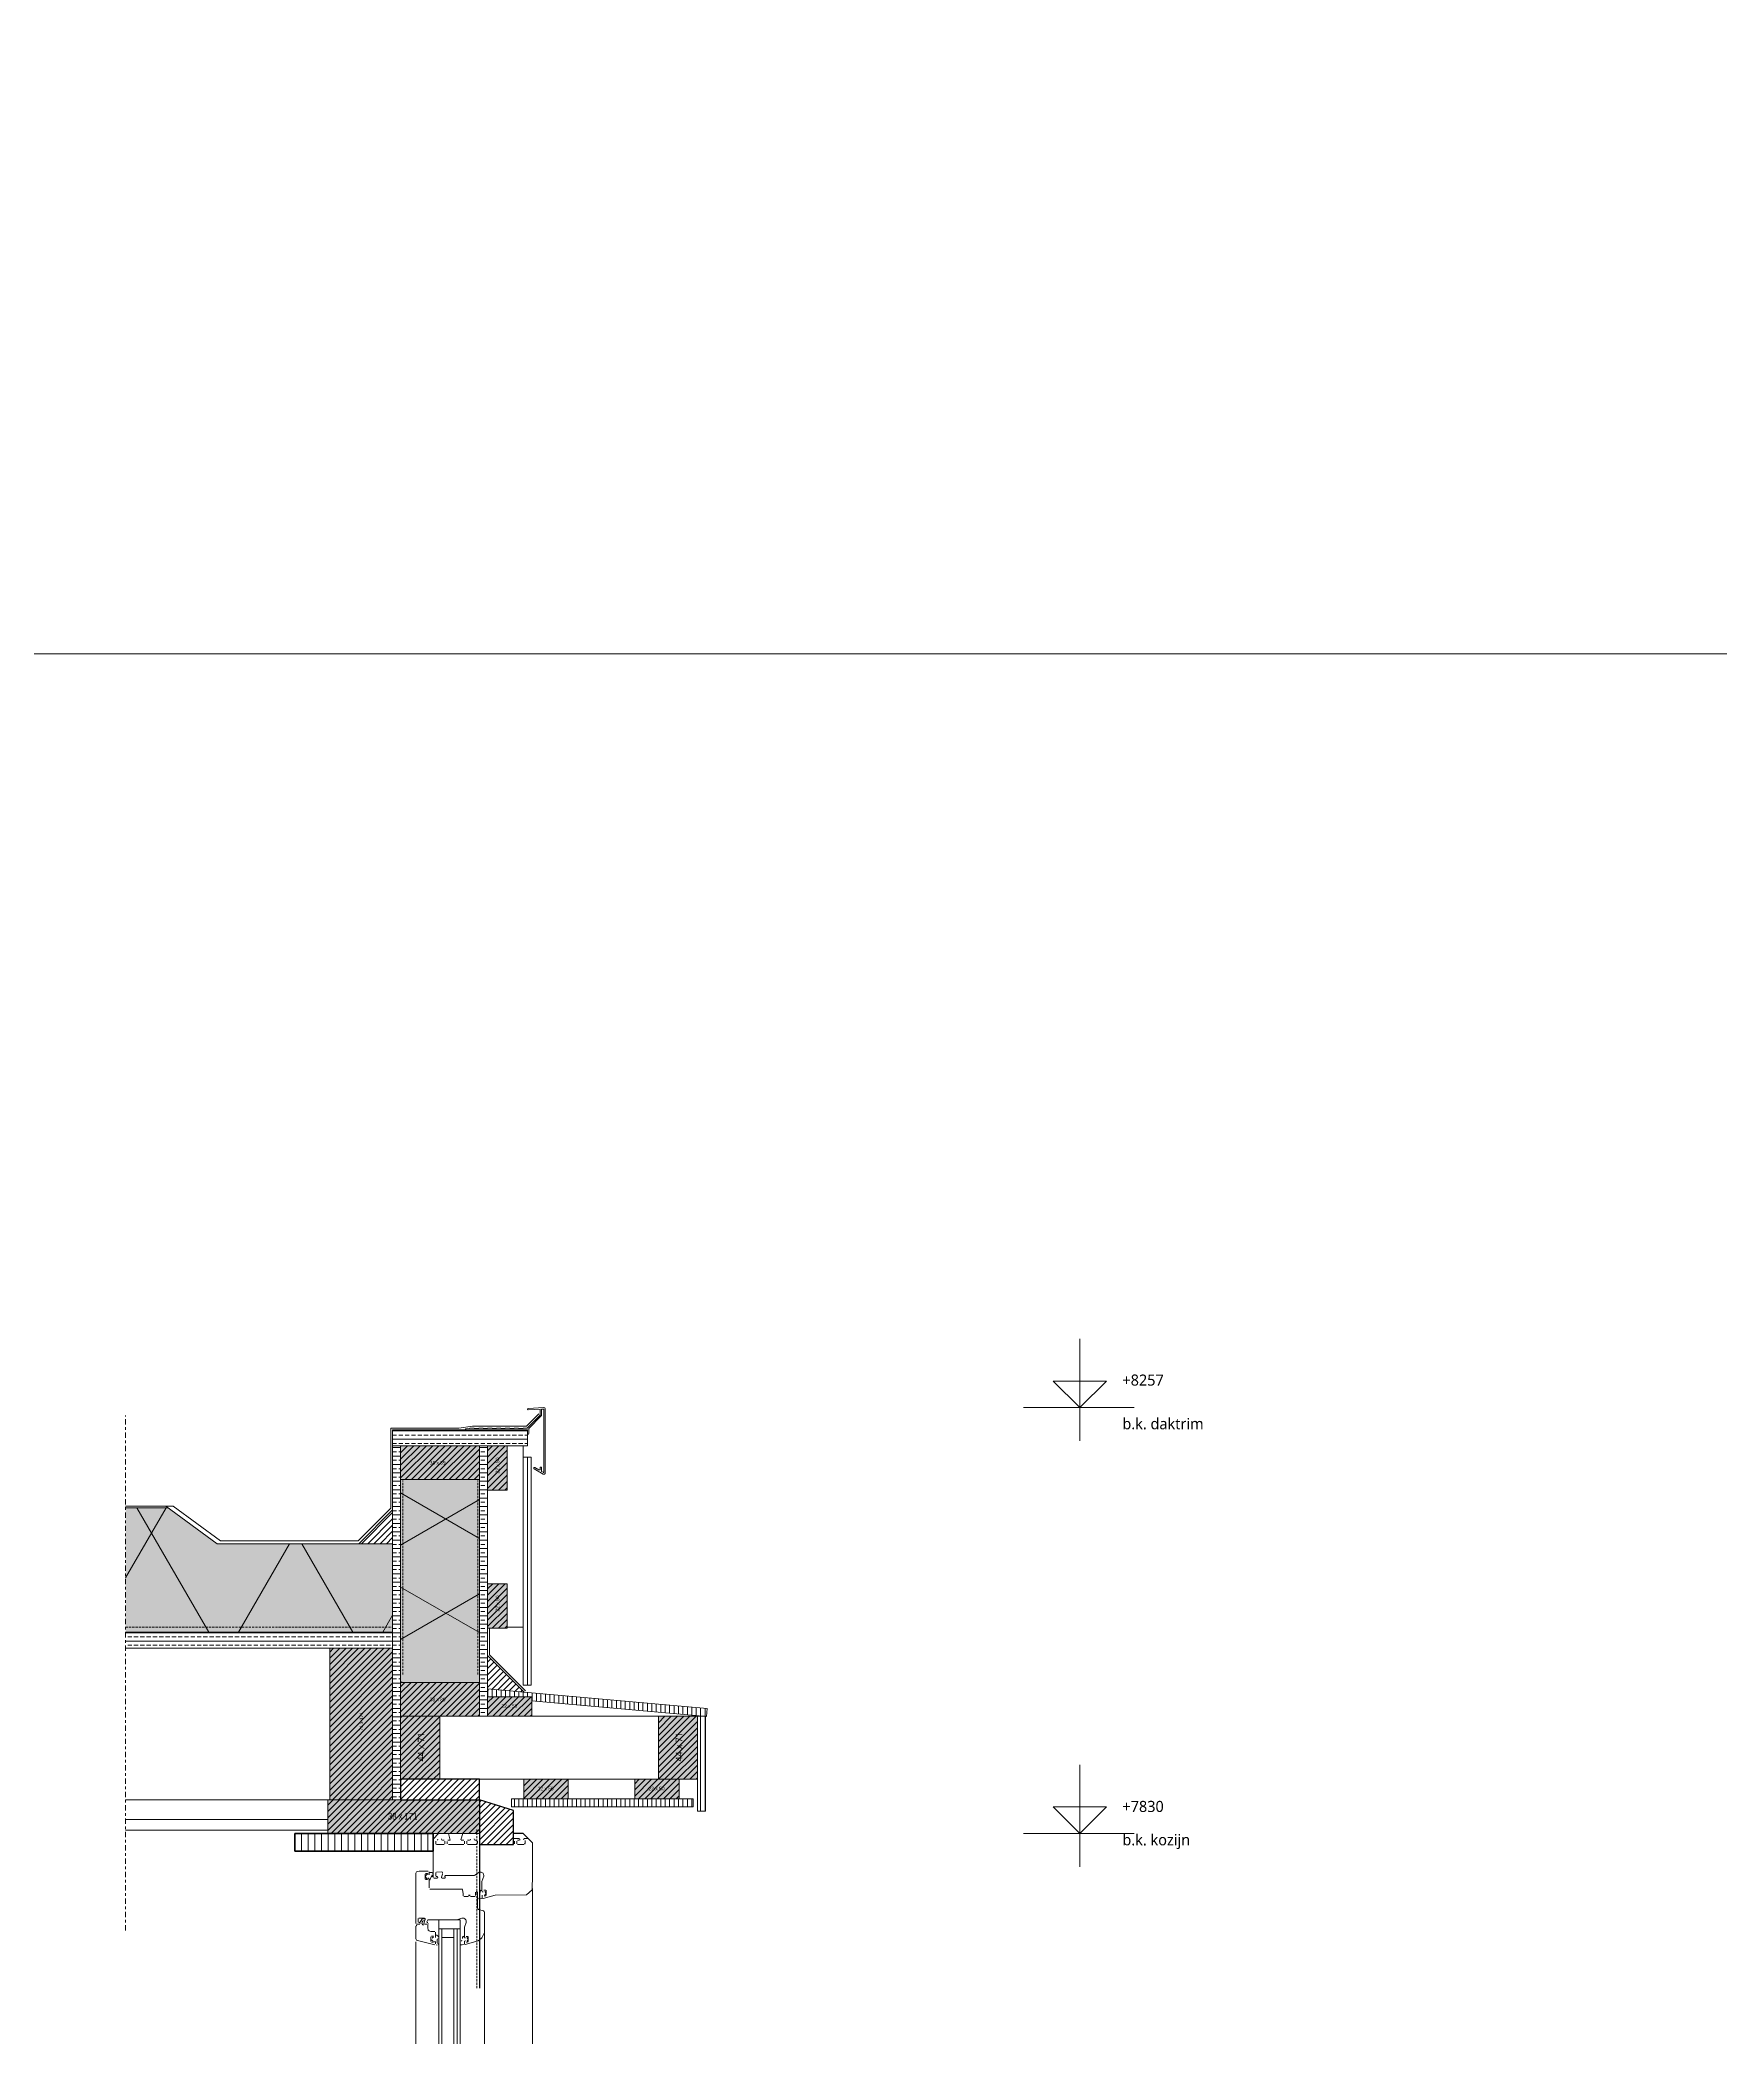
# Model space of a CAD drawing. Header units: millimetres. Extents: x 1813 to 34621, y -2347 to 13791.
# Drawn here: x 18770 to 20665, y 11533 to 13791 of the extents above; entities that cross this region are included whole.
import ezdxf

# ---------------------------------------------------------------- set-up
doc = ezdxf.new("R2010")
doc.units = ezdxf.units.MM
doc.linetypes.add('MV_center', pattern=[15, 6, -3, 3, -3])
doc.linetypes.add('MV_hidden', pattern=[3.75, 2.5, -1.25])
for name, color, linetype, lineweight in [('A-ANNO-NOTE', 131, 'Continuous', 18), ('A-DETL', 90, 'Continuous', 13), ('A-DETL-GENF', 92, 'Continuous', 18), ('A-DETL-MEDM', 33, 'Continuous', 18), ('A-DETL-THIN', 151, 'Continuous', 18), ('G-ANNO-TEXT', 231, 'Continuous', 13)]:
    doc.layers.add(name, color=color, linetype=linetype, lineweight=lineweight)
doc.styles.add('Segoe UI', font='segoeui.ttf', dxfattribs={"height": 7.5})
doc.styles.add('Segoe UI_1', font='segoeui.ttf', dxfattribs={"height": 4})
doc.styles.add('Segoe UI_2', font='segoeui.ttf', dxfattribs={"height": 250})
doc.styles.add('Segoe UI_3', font='segoeui.ttf', dxfattribs={"height": 12.5})
doc.styles.add('Swis721 Cn BT', font='swissc.ttf', dxfattribs={"height": 4})
doc.styles.add('Swis721 Cn BT_1', font='swissc.ttf', dxfattribs={"height": 7.5})
pattern_1 = [(0, (0, 0), (0, 9.476), []), (0, (0, 4.738), (0, 9.476), [4.738, -2.369])]
pattern_2 = [(90, (0, 0), (-5, 3e-16), [])]
pattern_3 = [(45, (0, 0), (-3.5355339, 3.5355339), [])]

# ---------------------------------------------------------------- blocks, each defined once
blk = doc.blocks.new('42_isolatie - Type 1-5073893-Details Verbouwingen')
at = {"layer": 'A-DETL-GENF'}
blk.add_hatch(color=256, dxfattribs=at).paths.add_polyline_path([(338.3, 0.8), (338.3, 100.5), (140.3, 100.5), (85.1, 140.8), (37.3, 140.8), (37.3, 0.8), (300.2, 0.8)])
at = {"layer": 'A-DETL-GENF', "lineweight": 13}
h = blk.add_hatch(dxfattribs=at)
h.set_pattern_fill('FP_5', color=256, style=0, pattern_type=2)
h.set_pattern_definition([(60, (-857.8, 704), (-121.936, 70.4), []), (120, (-857.8, 704), (-121.936, -70.4), [])])
h.paths.add_polyline_path([(338.3, 0.8), (338.3, 100.5), (140.3, 100.5), (85.1, 140.8), (37.3, 140.8), (37.3, 0.8), (300.2, 0.8)])
at = {"layer": 'A-DETL-GENF'}
for p, q in [((85.1, 140.8), (37.3, 140.8)), ((85.1, 140.8), (37.3, 140.8)), ((37.3, 0.8), (338.3, 0.8)), ((37.3, 0.8), (338.3, 0.8))]:
    blk.add_line(p, q, dxfattribs=at)
blk = doc.blocks.new('NLRS_27_DI_DET_compri_daktrim_CA654A1 - Type 1-5073894-Details Verbouwingen')
at = {"layer": 'A-DETL-GENF', "lineweight": 13}
for p, q in [((-20, 48.5), (-20, -23.5)), ((-18.4, -23.4), (-18.4, 47.5)), ((-17.8, 49.8), (-7.4, 43.8)), ((-17.6, 47.9), (-15.9, 46.9)), ((-15.9, 46.9), (-15.9, 42.8)), ((-14.3, 42.8), (-14.3, 44.2)), ((-12.8, 45.1), (-8.2, 42.4)), ((-1.5, -1.5), (-1.5, 4.3)), ((-15.9, -16.3), (-15.9, -23.3)), ((-15.6, -15.6), (-1.5, -1.5)), ((0.3, -2), (-14.3, -16.6)), ((-14.3, -16.6), (-14.3, -23.2)), ((-14.3, -23.2), (-0.8, -22.5)), ((4.7, -2), (0.3, -2)), ((10, -1.6), (5, -1.6)), ((14.7, -2), (10.3, -2)), ((20, -1.6), (15, -1.6)), ((24.7, -2), (20.3, -2)), ((30, -1.6), (25, -1.6)), ((34.7, -2), (30.3, -2)), ((40, -1.6), (35, -1.6)), ((44.7, -2), (40.3, -2)), ((50, -1.6), (45, -1.6)), ((54.7, -2), (50.3, -2)), ((60, -1.6), (55, -1.6)), ((64.7, -2), (60.3, -2)), ((69.6, -1), (65, -1.6)), ((-15.9, -23.3), (-18.4, -23.4)), ((-18.4, -25), (-0.8, -24.1))]:
    blk.add_line(p, q, dxfattribs=at)
for centre, radius, start, end in [((-18.5, 48.5), 1.5, 60, 180), ((-17.9, 47.5), 0.5, 60, 180), ((-13.3, 44.2), 1, 60, 180), ((-15.1, 42.8), 0.8, 180, 270), ((-15.1, 42.8), 0.8, 270, 0), ((-7.8, 43.1), 0.8, 240, 0), ((-7.8, 43.1), 0.8, 0, 60), ((-0.7, 4.3), 0.75, 90, 180), ((-0.7, 4.3), 0.75, 360, 90), ((-14.9, -16.3), 1, 135, 180), ((-0.8, -23.3), 0.8, 0, 93), ((4.7, -1.7), 0.3, 270, 19.4712), ((10.3, -1.7), 0.3, 160.5288, 270), ((14.7, -1.7), 0.3, 270, 19.4712), ((20.3, -1.7), 0.3, 160.5288, 270), ((24.7, -1.7), 0.3, 270, 19.4712), ((30.3, -1.7), 0.3, 160.5288, 270), ((34.7, -1.7), 0.3, 270, 19.4712), ((40.3, -1.7), 0.3, 160.5288, 270), ((44.7, -1.7), 0.3, 270, 19.4712), ((50.3, -1.7), 0.3, 160.5288, 270), ((54.7, -1.7), 0.3, 270, 19.4712), ((60.3, -1.7), 0.3, 160.5288, 270), ((64.7, -1.7), 0.3, 270, 19.0321), ((69.5, -0.5), 0.5, 277.5401, 90), ((-18.5, -23.5), 1.5, 180, 273), ((-0.8, -23.3), 0.8, 273, 0)]:
    blk.add_arc(centre, radius, start, end, dxfattribs=at)
blk = doc.blocks.new('NLRS_00_DI_hout_rechthoekig - Vuren 44x71-5073895-Details Verbouwingen')
at = {"layer": 'A-DETL-GENF', "lineweight": 13}
blk.add_hatch(color=256, dxfattribs=at).paths.add_polyline_path([(0, 0), (71, 0), (71, 44), (0, 44)])
at = {"layer": 'A-DETL-MEDM', "lineweight": 13}
h = blk.add_hatch(dxfattribs=at)
h.set_pattern_fill('FP_165', color=256, style=0, pattern_type=2)
h.set_pattern_definition([(315, (-11831.407, 19220.766), (3.5355339, 3.5355339), [])])
h.paths.add_polyline_path([(0, 0), (71, 0), (71, 44), (0, 44)])
at = {"layer": 'A-DETL-MEDM'}
for p, q in [((71, 44), (0, 44)), ((0, 44), (0, 0)), ((71, 44), (0, 44)), ((71, 0), (71, 44)), ((71, 0), (71, 44)), ((71, 0), (71, 44)), ((0, 0), (71, 0))]:
    blk.add_line(p, q, dxfattribs=at)
blk = doc.blocks.new('NLRS_00_DI_hout_rechthoekig1 - Vuren 22x50 2-5073896-Details Verbouwingen')
at = {"layer": 'A-DETL-GENF', "lineweight": 13}
blk.add_hatch(color=256, dxfattribs=at).paths.add_polyline_path([(0, 0), (50, 0), (50, 22), (0, 22)])
at = {"layer": 'A-DETL-MEDM', "lineweight": 13}
h = blk.add_hatch(dxfattribs=at)
h.set_pattern_fill('FP_166', color=256, style=0, pattern_type=2)
h.set_pattern_definition([(315, (-12157.168, 19296.766), (3.5355339, 3.5355339), [])])
h.paths.add_polyline_path([(0, 0), (50, 0), (50, 22), (0, 22)])
at = {"layer": 'A-DETL-MEDM'}
for p, q in [((50, 22), (0, 22)), ((0, 22), (0, 0)), ((50, 22), (0, 22)), ((0, 0), (50, 0))]:
    blk.add_line(p, q, dxfattribs=at)
blk = doc.blocks.new('42_isolatie - Type 1-5073897-Details Verbouwingen')
at = {"layer": 'A-DETL-GENF'}
blk.add_hatch(color=256, dxfattribs=at).paths.add_polyline_path([(0.3, 0.8), (229, 0.8), (229, 89.8), (0.3, 89.8)])
at = {"layer": 'A-DETL-GENF', "lineweight": 13}
h = blk.add_hatch(dxfattribs=at)
h.set_pattern_fill('FP_167', color=256, style=0, pattern_type=2)
h.set_pattern_definition([(60, (-357.56, 184.11), (-79.674, 46), []), (120, (-357.56, 184.11), (-79.674, -46), [])])
h.paths.add_polyline_path([(0.3, 0.8), (229, 0.8), (229, 89.8), (0.3, 89.8)])
at = {"layer": 'A-DETL-GENF'}
for p, q in [((229, 89.8), (0.3, 89.8)), ((0.3, 89.8), (0.3, 0.8)), ((229, 89.8), (0.3, 89.8)), ((229, 0.8), (229, 89.8)), ((0.3, 0.8), (229, 0.8)), ((0.3, 0.8), (229, 0.8))]:
    blk.add_line(p, q, dxfattribs=at)
blk = doc.blocks.new('NLRS_00_DI_hout_rechthoekig1 - Vuren 71x171 2-5073898-Details Verbouwingen')
at = {"layer": 'A-DETL-GENF', "lineweight": 13}
blk.add_hatch(color=256, dxfattribs=at).paths.add_polyline_path([(0, 0), (171, 0), (171, 71), (0, 71)])
at = {"layer": 'A-DETL-MEDM', "lineweight": 13}
h = blk.add_hatch(dxfattribs=at)
h.set_pattern_fill('FP_168', color=256, style=0, pattern_type=2)
h.set_pattern_definition([(315, (-11808.168, 19167.766), (3.5355339, 3.5355339), [])])
h.paths.add_polyline_path([(0, 0), (171, 0), (171, 71), (0, 71)])
at = {"layer": 'A-DETL-MEDM'}
for p, q in [((171, 71), (0, 71)), ((0, 71), (0, 0)), ((171, 71), (0, 71)), ((171, 0), (171, 71)), ((171, 0), (171, 71)), ((171, 0), (171, 71)), ((0, 0), (171, 0))]:
    blk.add_line(p, q, dxfattribs=at)
blk = doc.blocks.new('NLRS_00_DI_hout_rechthoekig1 - SLS 38x171-5073899-Details Verbouwingen')
at = {"layer": 'A-DETL-GENF', "lineweight": 13}
blk.add_hatch(color=256, dxfattribs=at).paths.add_polyline_path([(0, 38), (0, 0), (171, 0), (171, 37.9), (52.3, 37.9), (52.3, 38)])
at = {"layer": 'A-DETL-MEDM', "lineweight": 13}
h = blk.add_hatch(dxfattribs=at)
h.set_pattern_fill('FP_169', color=256, style=0, pattern_type=2)
h.set_pattern_definition([(225, (19265.766, 11808.168), (3.5355339, -3.5355339), [])])
h.paths.add_polyline_path([(0, 38), (0, 0), (171, 0), (171, 37.9), (52.3, 37.9), (52.3, 38)])
at = {"layer": 'A-DETL-MEDM'}
for p, q in [((52.3, 38), (0, 38)), ((0, 38), (0, 0)), ((52.3, 38), (0, 38)), ((171, 0), (171, 37.9)), ((171, 0), (171, 37.9)), ((171, 0), (171, 37.9)), ((0, 0), (98, 0)), ((98, 0), (171, 0))]:
    blk.add_line(p, q, dxfattribs=at)
blk = doc.blocks.new('NLRS_00_DI_hout_rechthoekig1 - Vuren 22x50 2-V99-Details Verbouwingen')
at = {"layer": 'A-DETL-GENF', "lineweight": 13}
blk.add_hatch(color=256, dxfattribs=at).paths.add_polyline_path([(0, 22), (0, 0), (50, 0), (50, 22), (21.2, 22)])
at = {"layer": 'A-DETL-MEDM', "lineweight": 13}
h = blk.add_hatch(dxfattribs=at)
h.set_pattern_fill('FP_170', color=256, style=0, pattern_type=2)
h.set_pattern_definition([(225, (19365.692, 11831.407), (3.5355339, -3.5355339), [])])
h.paths.add_polyline_path([(0, 22), (0, 0), (50, 0), (50, 22), (21.2, 22)])
at = {"layer": 'A-DETL-MEDM'}
for p, q in [((50, 22), (0, 22)), ((0, 22), (0, 0)), ((50, 22), (0, 22)), ((0, 0), (50, 0)), ((50, 0), (50, 22)), ((50, 0), (50, 22)), ((50, 0), (50, 22))]:
    blk.add_line(p, q, dxfattribs=at)
blk = doc.blocks.new('NLRS_00_DI_hout_rechthoekig - Vuren 44x71-V100-Details Verbouwingen')
at = {"layer": 'A-DETL-GENF', "lineweight": 13}
blk.add_hatch(color=256, dxfattribs=at).paths.add_polyline_path([(0, 0), (71, 0), (71, 44), (0, 44), (0, 20.7)])
at = {"layer": 'A-DETL-MEDM', "lineweight": 13}
h = blk.add_hatch(dxfattribs=at)
h.set_pattern_fill('FP_171', color=256, style=0, pattern_type=2)
h.set_pattern_definition([(315, (-11831.407, 19511.395), (3.5355339, 3.5355339), [])])
h.paths.add_polyline_path([(0, 0), (71, 0), (71, 44), (0, 44), (0, 20.7)])
at = {"layer": 'A-DETL-MEDM'}
for p, q in [((71, 44), (0, 44)), ((0, 44), (0, 20.7)), ((71, 44), (0, 44)), ((71, 0), (71, 44)), ((71, 0), (71, 44)), ((71, 0), (71, 44)), ((0, 20.7), (0, 0)), ((0, 0), (71, 0))]:
    blk.add_line(p, q, dxfattribs=at)
blk = doc.blocks.new('NLRS_00_DI_hout_rechthoekig - SLS 38x89-5073901-Details Verbouwingen')
at = {"layer": 'A-DETL-GENF', "lineweight": 13}
blk.add_hatch(color=256, dxfattribs=at).paths.add_polyline_path([(0, 38), (0, 0), (89, 0), (89, 38)])
at = {"layer": 'A-DETL-MEDM', "lineweight": 13}
h = blk.add_hatch(dxfattribs=at)
h.set_pattern_fill('FP_172', color=256, style=0, pattern_type=2)
h.set_pattern_definition([(225, (19265.766, 12207.168), (3.5355339, -3.5355339), [])])
h.paths.add_polyline_path([(0, 38), (0, 0), (89, 0), (89, 38)])
at = {"layer": 'A-DETL-MEDM'}
for p, q in [((89, 38), (0, 38)), ((0, 38), (0, 0)), ((89, 38), (0, 38)), ((89, 0), (89, 38)), ((89, 0), (89, 38)), ((89, 0), (89, 38))]:
    blk.add_line(p, q, dxfattribs=at)
blk = doc.blocks.new('NLRS_00_DI_hout_rechthoekig - SLS 38x89-V101-Details Verbouwingen')
at = {"layer": 'A-DETL-GENF', "lineweight": 13}
blk.add_hatch(color=256, dxfattribs=at).paths.add_polyline_path([(0, 38), (0, 0), (89, 0), (89, 38)])
at = {"layer": 'A-DETL-MEDM', "lineweight": 13}
h = blk.add_hatch(dxfattribs=at)
h.set_pattern_fill('FP_173', color=256, style=0, pattern_type=2)
h.set_pattern_definition([(225, (19265.766, 11940.407), (3.5355339, -3.5355339), [])])
h.paths.add_polyline_path([(0, 38), (0, 0), (89, 0), (89, 38)])
at = {"layer": 'A-DETL-MEDM'}
for p, q in [((89, 38), (0, 38)), ((0, 38), (0, 0)), ((89, 38), (0, 38)), ((89, 0), (89, 38)), ((89, 0), (89, 38)), ((89, 0), (89, 38)), ((0, 0), (89, 0))]:
    blk.add_line(p, q, dxfattribs=at)
blk = doc.blocks.new('NLRS_00_DI_hout_rechthoekig1 - Vuren 22x50 2-V102-Details Verbouwingen')
at = {"layer": 'A-DETL-GENF', "lineweight": 13}
blk.add_hatch(color=256, dxfattribs=at).paths.add_polyline_path([(0, 22), (0, 0), (50, 0), (50, 22)])
at = {"layer": 'A-DETL-MEDM', "lineweight": 13}
h = blk.add_hatch(dxfattribs=at)
h.set_pattern_fill('FP_174', color=256, style=0, pattern_type=2)
h.set_pattern_definition([(225, (19490.692, 11831.407), (3.5355339, -3.5355339), [])])
h.paths.add_polyline_path([(0, 22), (0, 0), (50, 0), (50, 22)])
at = {"layer": 'A-DETL-MEDM'}
for p, q in [((50, 22), (0, 22)), ((0, 22), (0, 0)), ((50, 22), (0, 22)), ((0, 0), (50, 0)), ((50, 0), (50, 22)), ((50, 0), (50, 22)), ((50, 0), (50, 22))]:
    blk.add_line(p, q, dxfattribs=at)
blk = doc.blocks.new('NLRS_00_DI_hout_rechthoekig1 - Vuren 22x50 2-V103-Details Verbouwingen')
at = {"layer": 'A-DETL-GENF', "lineweight": 13}
blk.add_hatch(color=256, dxfattribs=at).paths.add_polyline_path([(0, 0), (50, 0), (50, 22), (0, 22)])
at = {"layer": 'A-DETL-MEDM', "lineweight": 13}
h = blk.add_hatch(dxfattribs=at)
h.set_pattern_fill('FP_175', color=256, style=0, pattern_type=2)
h.set_pattern_definition([(315, (-12001.689, 19296.766), (3.5355339, 3.5355339), [])])
h.paths.add_polyline_path([(0, 0), (50, 0), (50, 22), (0, 22)])
at = {"layer": 'A-DETL-MEDM'}
for p, q in [((50, 22), (0, 22)), ((0, 22), (0, 0)), ((50, 22), (0, 22)), ((0, 0), (50, 0)), ((50, 0), (50, 22)), ((50, 0), (50, 22)), ((50, 0), (50, 22))]:
    blk.add_line(p, q, dxfattribs=at)
blk = doc.blocks.new('NLRS_00_DI_hout_rechthoekig1 - Vuren 22x50 2-V104-Details Verbouwingen')
at = {"layer": 'A-DETL-GENF', "lineweight": 13}
blk.add_hatch(color=256, dxfattribs=at).paths.add_polyline_path([(0, 22), (0, 0), (50, 0), (50, 22)])
at = {"layer": 'A-DETL-MEDM', "lineweight": 13}
h = blk.add_hatch(dxfattribs=at)
h.set_pattern_fill('FP_176', color=256, style=0, pattern_type=2)
h.set_pattern_definition([(225, (19324.766, 11924.407), (3.5355339, -3.5355339), [])])
h.paths.add_polyline_path([(0, 22), (0, 0), (50, 0), (50, 22)])
at = {"layer": 'A-DETL-MEDM'}
for p, q in [((50, 22), (0, 22)), ((0, 22), (0, 0)), ((50, 22), (0, 22)), ((0, 0), (50, 0)), ((50, 0), (50, 22)), ((50, 0), (50, 22)), ((50, 0), (50, 22))]:
    blk.add_line(p, q, dxfattribs=at)
blk = doc.blocks.new('00_maskeer1 - Type 1-5073889-Details Verbouwingen')
at = {"layer": 'A-DETL-GENF', "linetype": 'MV_center'}
blk.add_line((480, 0), (-100, 0), dxfattribs=at)

msp = doc.modelspace()

# ---------------------------------------------------------------- hatches: boundary and pattern name
at = {"layer": 'A-DETL-GENF', "lineweight": 13}
h = msp.add_hatch(dxfattribs=at)
h.set_pattern_fill('FP_11', color=250, style=0, pattern_type=2)
h.set_pattern_definition(pattern_1)
h.paths.add_polyline_path([(19319.8, 12207.2), (19319.8, 12225.2), (19167.8, 12225.2), (19167.8, 12207.2)])
h = msp.add_hatch(dxfattribs=at)
h.set_pattern_fill('FP_11', color=250, style=0, pattern_type=2)
h.set_pattern_definition(pattern_1)
h.paths.add_polyline_path([(19167.8, 11808.2), (19176.8, 11808.2), (19176.8, 12207.2), (19167.8, 12207.2), (19167.8, 11831.4)])
h = msp.add_hatch(dxfattribs=at)
h.set_pattern_fill('FP_11', color=250, style=0, pattern_type=2)
h.set_pattern_definition(pattern_1)
h.paths.add_polyline_path([(19274.8, 11902.4), (19274.8, 12207.2), (19265.8, 12207.2), (19265.8, 11902.4)])
h = msp.add_hatch(dxfattribs=at)
h.set_pattern_fill('FP_84', color=254, style=0, pattern_type=2)
h.set_pattern_definition(pattern_2)
h.paths.add_polyline_path([(19314.8, 11937.4), (19323.8, 11937.4), (19323.8, 12194.2), (19314.8, 12194.2)])
h = msp.add_hatch(dxfattribs=at)
h.set_pattern_fill('FP_12', color=250, style=0, pattern_type=2)
h.set_pattern_definition(pattern_3)
h.paths.add_polyline_path([(19167.8, 12096.9), (19167.8, 12135), (19129.7, 12096.9)])
h = msp.add_hatch(dxfattribs=at)
h.set_pattern_fill('FP_11', color=250, style=0, pattern_type=2)
h.set_pattern_definition(pattern_1)
h.paths.add_polyline_path([(19167.8, 11979.2), (19167.8, 11997.2), (18866.8, 11997.2), (18866.8, 11979.2), (19096.8, 11979.2)])
h = msp.add_hatch(dxfattribs=at)
h.set_pattern_fill('FP_12', color=250, style=0, pattern_type=2)
h.set_pattern_definition(pattern_3)
h.paths.add_polyline_path([(19316, 11929.7), (19274.8, 11971), (19274.8, 11933.4), (19314.8, 11929.9)])
h = msp.add_hatch(dxfattribs=at)
h.set_pattern_fill('FP_84', color=254, style=0, pattern_type=2)
h.set_pattern_definition(pattern_2)
h.paths.add_polyline_path([(19521.6, 11902.3), (19522.4, 11911.3), (19275.6, 11933.4), (19274.8, 11924.4), (19324.8, 11924.4), (19324.8, 11919.9), (19344.5, 11918.2)])
h = msp.add_hatch(dxfattribs=at)
h.set_pattern_fill('FP_84', color=254, style=0, pattern_type=2)
h.set_pattern_definition(pattern_2)
h.paths.add_polyline_path([(19520.4, 11795.4), (19520.4, 11902.4), (19511.4, 11902.4), (19511.4, 11795.4)])
h = msp.add_hatch(dxfattribs=at)
h.set_pattern_fill('FP_12', color=250, style=0, pattern_type=2)
h.set_pattern_definition(pattern_3)
h.paths.add_polyline_path([(19265.8, 11808.2), (19265.8, 11831.4), (19176.8, 11831.4), (19176.8, 11808.2)])
h = msp.add_hatch(dxfattribs=at)
h.set_pattern_fill('FP_84', color=254, style=0, pattern_type=2)
h.set_pattern_definition(pattern_2)
h.paths.add_polyline_path([(19506.4, 11800.4), (19506.4, 11809.4), (19301.8, 11809.4), (19301.8, 11800.4), (19490.7, 11800.4)])
h = msp.add_hatch(dxfattribs=at)
h.set_pattern_fill('FP_12', color=250, style=0, pattern_type=2)
h.set_pattern_definition(pattern_3)
h.paths.add_polyline_path([(19304.1, 11757.9), (19304.1, 11796.4), (19265.8, 11808.2), (19265.8, 11757.9)])
h = msp.add_hatch(dxfattribs=at)
h.set_pattern_fill('FP_7', color=254, style=0, pattern_type=2)
h.set_pattern_definition([(90, (0, 0), (-7.5, 5e-16), [])])
h.paths.add_polyline_path([(19213.4, 11750.3), (19213.4, 11770.3), (19057.6, 11770.3), (19057.6, 11750.3)])

# ---------------------------------------------------------------- linework, layer by layer
at = {"layer": 'A-DETL', "lineweight": 18}
for p, q in [((16578.6, 13099.5), (25008.5, 13099.5)), ((19942.4, 12212.7), (19942.4, 12327.7)), ((19942.4, 12250.2), (19912.4, 12280.2)), ((19912.4, 12280.2), (19972.4, 12280.2)), ((19972.4, 12280.2), (19942.4, 12250.2)), ((19332.7, 12243.1), (19318.7, 12229.2)), ((20003.8, 12250.2), (19878.8, 12250.2)), ((19165.8, 12227.2), (19165.8, 12137.1)), ((19242.5, 12227.2), (19165.8, 12227.2)), ((19257.7, 12229.2), (19242.5, 12227.2)), ((19318.7, 12229.2), (19257.7, 12229.2)), ((19296.8, 12207.2), (19314.8, 12207.2)), ((19314.8, 12207.2), (19314.8, 12002.7)), ((18920.3, 12139.1), (18866.8, 12139.1)), ((18912, 12139.1), (18969.8, 12096.9)), ((18920.3, 12139.1), (18973.6, 12100.2)), ((19128.9, 12100.2), (19165.8, 12137.1)), ((18969.8, 12096.9), (19129.7, 12096.9)), ((19128.9, 12100.2), (18973.6, 12100.2)), ((19276.8, 11971.8), (19276.8, 12001.2)), ((19296.8, 12002.7), (19314.8, 12002.7)), ((19276.8, 11971.8), (19317.4, 11931.2)), ((19511.4, 11902.4), (19176.8, 11902.4)), ((19942.4, 11732.9), (19942.4, 11847.9)), ((19094.6, 11786.2), (18866.8, 11786.2)), ((19094.6, 11774.2), (19094.6, 11786.2)), ((19942.4, 11770.3), (19912.4, 11800.3)), ((19912.4, 11800.3), (19972.4, 11800.3)), ((19972.4, 11800.3), (19942.4, 11770.3)), ((18866.8, 11774.2), (19094.6, 11774.2)), ((19213.4, 11764.1), (19219.5, 11770.2)), ((19218.5, 11762.8), (19218.8, 11764.1)), ((19222.8, 11764.3), (19223.2, 11762.8)), ((19232.8, 11762.9), (19230.9, 11770.2)), ((19247, 11770.2), (19244.8, 11763.2)), ((19255.3, 11763), (19255.6, 11764.1)), ((19259.6, 11764.3), (19260, 11762.8)), ((19310.7, 11764.8), (19304.1, 11764.8)), ((19311, 11763), (19311.3, 11764.1)), ((19325.4, 11759.8), (19314.9, 11770.3)), ((19315.4, 11764.4), (19315.6, 11763.4)), ((19320.4, 11764.8), (19315.9, 11764.8)), ((20003.8, 11770.3), (19878.8, 11770.3)), ((20003.8, 11770.3), (19898.8, 11770.3)), ((19912.4, 11770.3), (19972.4, 11770.3)), ((19213.4, 11750.3), (19213.4, 11720.9)), ((19216.4, 11758.4), (19216.4, 11761.8)), ((19225, 11757.9), (19217.4, 11757.9)), ((19224.1, 11762.7), (19225.8, 11762.7)), ((19225.9, 11758.1), (19225, 11757.9)), ((19226.5, 11761.8), (19226.5, 11758.9)), ((19229.1, 11758.8), (19229.1, 11761.5)), ((19230, 11762.7), (19232.6, 11762.7)), ((19248, 11757.9), (19230.9, 11757.9)), ((19245.1, 11762.8), (19247.9, 11762.8)), ((19248.9, 11761.8), (19248.9, 11758.6)), ((19251.5, 11758.6), (19251.5, 11761.9)), ((19252.2, 11762.7), (19254.6, 11762.7)), ((19262.2, 11757.9), (19252.2, 11757.9)), ((19260.8, 11762.7), (19262.6, 11762.7)), ((19263.3, 11761.8), (19263.3, 11759)), ((19304.1, 11757.9), (19304.1, 11757.9)), ((19305.1, 11761.8), (19305.1, 11758.6)), ((19307.7, 11758.6), (19307.7, 11761.9)), ((19308.4, 11762.7), (19310.3, 11762.7)), ((19315.5, 11757.9), (19308.4, 11757.9)), ((19317.1, 11759.3), (19316.5, 11758.5)), ((19317.1, 11762.3), (19317.1, 11760.1)), ((19317.1, 11760.1), (19317.1, 11759.3)), ((19325.4, 11723.8), (19325.4, 11759.8)), ((19194.1, 11725.8), (19193.9, 11724.5)), ((19193.9, 11724.5), (19193.9, 11668.9)), ((19194.8, 11727), (19194.1, 11725.8)), ((19196.1, 11727.6), (19194.8, 11727)), ((19197.6, 11727.9), (19196.1, 11727.6)), ((19207.9, 11727.9), (19197.6, 11727.9)), ((19204.3, 11719), (19204.3, 11724.6)), ((19204.7, 11725.4), (19206.9, 11725.4)), ((19206.5, 11719.1), (19204.8, 11721.4)), ((19207.2, 11718.5), (19204.9, 11718.5)), ((19205, 11722.7), (19206.6, 11724.5)), ((19207.4, 11725.3), (19207.4, 11724.2)), ((19207.4, 11719.8), (19207.4, 11719)), ((19208.7, 11720.1), (19207.6, 11720.1)), ((19208.7, 11720.1), (19207.6, 11720.1)), ((19208.9, 11723.9), (19208.9, 11727.3)), ((19208.9, 11725.6), (19209.1, 11726.5)), ((19208.9, 11723.9), (19208.9, 11725.6)), ((19209, 11717.7), (19209, 11719.7)), ((19209, 11709), (19209, 11719.7)), ((19209.1, 11726.5), (19211.9, 11726.5)), ((19210.5, 11719.6), (19209.9, 11717.7)), ((19210.8, 11720.5), (19210.5, 11719.6)), ((19212.4, 11723.9), (19210.8, 11720.5)), ((19212.4, 11721.5), (19212.4, 11723.1)), ((19212.5, 11726.3), (19213.1, 11725.7)), ((19213.4, 11725.1), (19213.4, 11721.3)), ((19214.2, 11720.1), (19215.3, 11719.9)), ((19215.3, 11719.9), (19218.4, 11719.9)), ((19216.6, 11722.3), (19216.6, 11726.5)), ((19218.2, 11722), (19217, 11722)), ((19217.4, 11726.9), (19222.7, 11727)), ((19218.8, 11720.3), (19218.5, 11721.7)), ((19222.7, 11727), (19223.9, 11726.9)), ((19223, 11721.2), (19222.9, 11720.4)), ((19224, 11724.7), (19223, 11721.2)), ((19223.4, 11719.9), (19226.1, 11719.9)), ((19224.1, 11726.5), (19224.1, 11725.4)), ((19226.1, 11719.9), (19227, 11720)), ((19226.8, 11721.8), (19226.4, 11722.5)), ((19227.3, 11720.7), (19226.8, 11721.8)), ((19227, 11723.1), (19258.5, 11722.9)), ((19258.5, 11722.9), (19259.6, 11723)), ((19260.2, 11723.2), (19265.3, 11726.8)), ((19265.3, 11726.8), (19266.5, 11726.9)), ((19266.5, 11726.9), (19267.6, 11726.7)), ((19267.6, 11726.7), (19268.9, 11726.1)), ((19270.7, 11722.2), (19268.4, 11716.4)), ((19268.9, 11726.1), (19269.7, 11725.5)), ((19269.7, 11725.5), (19270.4, 11724.2)), ((19270.4, 11724.2), (19270.7, 11723.3)), ((19270.7, 11723.3), (19270.7, 11722.2)), ((19325.1, 11706.8), (19325.4, 11723.8)), ((19218.1, 11707.8), (19209.8, 11707.8)), ((19245.5, 11707.8), (19218.1, 11707.8)), ((19246.4, 11707.7), (19245.5, 11707.8)), ((19247.4, 11702.5), (19246.4, 11707.3)), ((19247.4, 11700), (19247.4, 11702.5)), ((19252.9, 11699.4), (19248.2, 11699.4)), ((19253.6, 11701.2), (19253.6, 11699.8)), ((19254.9, 11700.1), (19254.9, 11701.2)), ((19260.7, 11699.5), (19255.5, 11699.5)), ((19261.3, 11704.3), (19261.3, 11700.5)), ((19262.8, 11704.7), (19261.9, 11704.7)), ((19263.6, 11686.1), (19263.6, 11704.5)), ((19263.6, 11702), (19263.6, 11697.8)), ((19263.6, 11697.8), (19264.2, 11697)), ((19264.8, 11696.7), (19266.2, 11696.9)), ((19265.9, 11701.8), (19265.6, 11701)), ((19266.2, 11696.9), (19268.4, 11697.2)), ((19267.7, 11706.5), (19266.6, 11705.4)), ((19266.6, 11705.4), (19266.6, 11703.7)), ((19268.4, 11716.4), (19268.4, 11705.2)), ((19268.4, 11705.2), (19268.4, 11706.5)), ((19268.6, 11697.4), (19268.6, 11700.9)), ((19268.6, 11700.9), (19268.6, 11697.4)), ((19270, 11704.6), (19268.8, 11704.6)), ((19268.8, 11704.6), (19270, 11704.6)), ((19268.9, 11697.1), (19269.7, 11697.2)), ((19269.7, 11697.2), (19283.4, 11700.9)), ((19270.5, 11706.5), (19272.7, 11706.5)), ((19272.9, 11700.1), (19271, 11699.7)), ((19271.3, 11700.5), (19272.8, 11702.5)), ((19273.1, 11703.2), (19271.6, 11705.1)), ((19273.1, 11706.4), (19273.1, 11700.5)), ((19283.4, 11700.9), (19318.6, 11701.1)), ((19318.6, 11701.1), (19325.1, 11706.8)), ((19325.4, 11708.3), (19325.4, 11533.3)), ((19196.6, 11670.4), (19196.6, 11674.5)), ((19197.5, 11675.1), (19203.8, 11675.1)), ((19198.5, 11669.9), (19201.5, 11674.4)), ((19201.9, 11674.5), (19202.7, 11674.5)), ((19202.7, 11674.5), (19203.8, 11674.5)), ((19203.8, 11675.1), (19204.3, 11674.4)), ((19204.3, 11672.9), (19203.8, 11671.6)), ((19204.3, 11674.4), (19204.3, 11672.9)), ((19206.4, 11670.9), (19207.3, 11673)), ((19207.3, 11673), (19237.8, 11673)), ((19219.9, 11673), (19219.9, 11663)), ((19243.9, 11673), (19237.8, 11673)), ((19237.8, 11673), (19238.9, 11673)), ((19238.9, 11673), (19241.1, 11673.6)), ((19241.1, 11673.6), (19245.7, 11674.8)), ((19243.9, 11663), (19243.9, 11673)), ((19245.7, 11674.8), (19247, 11674.8)), ((19247, 11674.8), (19248, 11674.8)), ((19248, 11674.8), (19249, 11674.2)), ((19249, 11674.2), (19250.3, 11673)), ((19250.3, 11673), (19250.7, 11672.1)), ((19263.8, 11685.3), (19263.6, 11686.1)), ((19264.6, 11684.8), (19263.8, 11685.3)), ((19270.1, 11683.3), (19264.6, 11684.8)), ((19270.9, 11682.6), (19270.1, 11683.3)), ((19271.3, 11681.9), (19270.9, 11682.6)), ((19271.5, 11680.7), (19271.3, 11681.9)), ((19271.5, 11660), (19271.5, 11680.7)), ((19194.1, 11652), (19193.9, 11665.9)), ((19194.2, 11651), (19194.1, 11652)), ((19194.2, 11666.3), (19194.9, 11667.1)), ((19194.7, 11650.3), (19194.2, 11651)), ((19194.8, 11668.1), (19197.7, 11668.1)), ((19195, 11668.1), (19196.8, 11668.1)), ((19198.5, 11669.9), (19197.5, 11669.9)), ((19197.7, 11668.1), (19198.5, 11668.1)), ((19198.9, 11668.8), (19198.5, 11669.9)), ((19198.9, 11668.8), (19198.5, 11669.9)), ((19200.9, 11669.8), (19200.8, 11668.7)), ((19201.2, 11670.8), (19200.9, 11669.8)), ((19202.2, 11672.1), (19201.2, 11670.8)), ((19201.2, 11668.1), (19202, 11667.6)), ((19202, 11667.6), (19202.8, 11667.6)), ((19203.7, 11672.7), (19202.7, 11672.7)), ((19203.8, 11671.6), (19203, 11668.6)), ((19203.6, 11668.1), (19206.7, 11668.1)), ((19203.6, 11668.1), (19206.7, 11668.1)), ((19207.6, 11669.9), (19206.5, 11669.9)), ((19207.5, 11667.6), (19207.5, 11663.4)), ((19207.5, 11663.4), (19207.7, 11662.5)), ((19207.7, 11668.2), (19208, 11669)), ((19207.7, 11662.5), (19208, 11661.5)), ((19208, 11661.5), (19208.9, 11660.7)), ((19208.9, 11660.7), (19209.8, 11660.3)), ((19209.8, 11660.3), (19210.7, 11660.1)), ((19210.7, 11660.1), (19215.2, 11660.1)), ((19211, 11653.9), (19211, 11648.8)), ((19213.7, 11654.6), (19211.6, 11654.6)), ((19212.3, 11649.7), (19211.7, 11650.5)), ((19212.2, 11652.6), (19213, 11653.3)), ((19213, 11653.3), (19213.8, 11653.9)), ((19216.1, 11659.1), (19216.1, 11655.1)), ((19216.1, 11653.3), (19216.1, 11655.1)), ((19216.1, 11655.1), (19216.1, 11653.3)), ((19216.9, 11655.8), (19217.8, 11655.8)), ((19217.8, 11655.8), (19218.5, 11655.2)), ((19217.9, 11651.1), (19218, 11649.6)), ((19218.9, 11651.2), (19218.2, 11651.7)), ((19218.5, 11655.2), (19219.3, 11654.3)), ((19219.3, 11654.3), (19219.7, 11653)), ((19219.7, 11653), (19219.9, 11652.1)), ((19219.9, 11663), (19219.9, 11533.3)), ((19219.9, 11663), (19243.9, 11663)), ((19223.4, 11663), (19223.4, 11533.3)), ((19223.4, 11653), (19236.9, 11653)), ((19236.9, 11663), (19236.9, 11533.3)), ((19240.4, 11653), (19240.4, 11663)), ((19240.4, 11663), (19240.4, 11533.3)), ((19243.9, 11663), (19243.9, 11533.3)), ((19247.8, 11654.6), (19246.7, 11653.6)), ((19246.7, 11653.6), (19246.7, 11651.9)), ((19248.5, 11653.3), (19248.5, 11654.6)), ((19250.8, 11669.9), (19248.8, 11664.8)), ((19248.8, 11664.8), (19248.8, 11653.6)), ((19250.1, 11652.8), (19248.9, 11652.8)), ((19249.2, 11652.9), (19250, 11652.8)), ((19250.7, 11672.1), (19250.8, 11671.2)), ((19250.7, 11654.4), (19252.8, 11654.4)), ((19250.8, 11671.2), (19250.8, 11669.9)), ((19251.3, 11648.7), (19252.9, 11650.7)), ((19253.1, 11651.4), (19251.6, 11653.3)), ((19253.1, 11654), (19253.1, 11648.7)), ((19264.1, 11649.4), (19266.2, 11650.8)), ((19266.2, 11650.8), (19267.3, 11651.7)), ((19267.3, 11651.7), (19268.2, 11652.7)), ((19268.2, 11652.7), (19269.2, 11654.2)), ((19269.2, 11654.2), (19270.3, 11656.4)), ((19270.3, 11656.4), (19271.2, 11658.7)), ((19271.2, 11658.7), (19271.5, 11660)), ((19271.5, 11660), (19271.5, 11533.3)), ((19194.1, 11648.3), (19194.1, 11533.3)), ((19195.7, 11649.8), (19194.7, 11650.3)), ((19215.4, 11645.1), (19195.7, 11649.8)), ((19211.7, 11648.1), (19213.4, 11647.7)), ((19213.4, 11648.6), (19212.3, 11649.7)), ((19214.5, 11648.9), (19214.5, 11648.1)), ((19214.5, 11648.1), (19214.5, 11648.9)), ((19216, 11645.9), (19216, 11648.7)), ((19216, 11648.7), (19216, 11645.9)), ((19218.1, 11644.6), (19217, 11644.9)), ((19218, 11649.6), (19218.1, 11647.1)), ((19218.5, 11646.6), (19219.1, 11645.9)), ((19219.1, 11645.9), (19219.8, 11645.3)), ((19219.9, 11645.1), (19219.9, 11644)), ((19243.9, 11650.2), (19243.9, 11645.9)), ((19243.9, 11645.9), (19244.2, 11645.1)), ((19244.8, 11644.9), (19246.3, 11645.1)), ((19245.9, 11650), (19245.6, 11649.2)), ((19246.3, 11645.1), (19248.5, 11645.3)), ((19248.7, 11645.6), (19248.7, 11649.1)), ((19248.8, 11649), (19248.8, 11645.5)), ((19250.1, 11649.4), (19249.2, 11649.4)), ((19249.7, 11645.2), (19256.3, 11647.1)), ((19253, 11648.2), (19251.2, 11647.6)), ((19256.3, 11647.1), (19262.8, 11648.9)), ((19262.8, 11648.9), (19264.1, 11649.4))]:
    msp.add_line(p, q, dxfattribs=at)
at = {"layer": 'A-DETL'}
for p, q in [((19167.8, 12225.2), (19167.8, 12207.2)), ((19319.8, 12225.2), (19167.8, 12225.2)), ((19319.8, 12207.2), (19319.8, 12225.2)), ((19167.8, 12207.2), (19319.8, 12207.2)), ((18866.8, 11979.2), (19096.8, 11979.2)), ((19511.4, 11831.4), (19176.8, 11831.4))]:
    msp.add_line(p, q, dxfattribs=at)
at = {"layer": 'A-DETL', "linetype": 'MV_hidden', "lineweight": 18}
for p, q in [((19179.3, 11949.4), (19179.3, 12168.2)), ((19263.8, 11949.4), (19263.8, 12168.2)), ((18866.8, 12002.7), (19167.8, 12002.7)), ((19094.8, 11808.2), (19064.9, 11808.2))]:
    msp.add_line(p, q, dxfattribs=at)
at = {"layer": 'A-DETL', "lineweight": 25}
for p, q in [((19176.8, 11831.4), (19176.8, 11808.2)), ((19265.8, 11831.4), (19176.8, 11831.4)), ((19265.8, 11808.2), (19265.8, 11831.4)), ((19176.8, 11808.2), (19265.8, 11808.2)), ((19304.1, 11796.4), (19265.8, 11808.2)), ((19265.8, 11808.2), (19265.8, 11757.9)), ((19304.1, 11757.9), (19304.1, 11796.4)), ((19314.9, 11770.3), (19304.1, 11770.3)), ((19265.8, 11757.9), (19265.8, 11596.2)), ((19265.8, 11757.9), (19304.1, 11757.9))]:
    msp.add_line(p, q, dxfattribs=at)
at = {"layer": 'A-DETL', "lineweight": 35}
for p, q in [((19213.4, 11770.3), (19057.6, 11770.3)), ((19057.6, 11770.3), (19057.6, 11750.3)), ((19213.4, 11750.3), (19213.4, 11770.3)), ((19057.6, 11750.3), (19213.4, 11750.3))]:
    msp.add_line(p, q, dxfattribs=at)
at = {"layer": 'A-DETL', "linetype": 'MV_hidden'}
msp.add_line((19262.6, 11775), (19262.6, 11595), dxfattribs=at)
at = {"layer": 'A-DETL-THIN'}
for p, q in [((19167.8, 12207.2), (19167.8, 11808.2)), ((19176.8, 11940.4), (19176.8, 12207.2)), ((19265.8, 12207.2), (19265.8, 11902.4)), ((19274.8, 11924.4), (19274.8, 12207.2)), ((19323.8, 12194.2), (19314.8, 12194.2)), ((19314.8, 12194.2), (19314.8, 11937.4)), ((19323.8, 11937.4), (19323.8, 12194.2)), ((19167.8, 12135), (19129.7, 12096.9)), ((19129.7, 12096.9), (19167.8, 12096.9)), ((19316, 11929.7), (19274.8, 11971)), ((19275.6, 11933.4), (19274.8, 11924.4)), ((19274.8, 11933.4), (19316, 11929.7)), ((19314.8, 11937.4), (19323.8, 11937.4)), ((19522.4, 11911.3), (19316, 11929.7)), ((19176.8, 11831.4), (19176.8, 11902.4)), ((19265.8, 11902.4), (19274.8, 11902.4)), ((19324.8, 11919.9), (19521.6, 11902.3)), ((19520.4, 11902.4), (19511.4, 11902.4)), ((19520.4, 11795.4), (19520.4, 11902.4)), ((19521.6, 11902.3), (19522.4, 11911.3)), ((19511.4, 11831.4), (19511.4, 11795.4)), ((19440.7, 11809.4), (19301.8, 11809.4)), ((19301.8, 11809.4), (19301.8, 11800.4)), ((19506.4, 11809.4), (19490.7, 11809.4)), ((19506.4, 11800.4), (19506.4, 11809.4)), ((18866.8, 11808.2), (19094.6, 11808.2)), ((19167.8, 11808.2), (19176.8, 11808.2)), ((19301.8, 11800.4), (19506.4, 11800.4)), ((19511.4, 11795.4), (19520.4, 11795.4))]:
    msp.add_line(p, q, dxfattribs=at)

# ---------------------------------------------------------------- block references
at = {"layer": 'A-DETL-GENF', "linetype": 'MV_center', "rotation": 269.9999999999999}
msp.add_blockref('00_maskeer1 - Type 1-5073889-Details Verbouwingen', (18866.8, 12141.2), dxfattribs=at)
at = {"layer": 'A-DETL-GENF', "lineweight": 13, "rotation": 180}
msp.add_blockref('NLRS_27_DI_DET_compri_daktrim_CA654A1 - Type 1-5073894-Details Verbouwingen', (19319.8, 12225.2), dxfattribs=at)
at = {"layer": 'A-DETL-GENF', "rotation": 89.99999999999925}
msp.add_blockref('42_isolatie - Type 1-5073897-Details Verbouwingen', (19266.6, 11940.1), dxfattribs=at)
at = {"layer": 'A-DETL-GENF'}
msp.add_blockref('42_isolatie - Type 1-5073893-Details Verbouwingen', (18829.5, 11996.4), dxfattribs=at)
at = {"layer": 'A-DETL-MEDM', "lineweight": 13}
for name, p, rotation in [('NLRS_00_DI_hout_rechthoekig - SLS 38x89-5073901-Details Verbouwingen', (19265.8, 12207.2), 180), ('NLRS_00_DI_hout_rechthoekig1 - Vuren 22x50 2-5073896-Details Verbouwingen', (19296.8, 12157.2), 89.99999999999876), ('NLRS_00_DI_hout_rechthoekig1 - Vuren 22x50 2-V103-Details Verbouwingen', (19296.8, 12001.7), 89.99999999999876), ('NLRS_00_DI_hout_rechthoekig1 - Vuren 71x171 2-5073898-Details Verbouwingen', (19167.8, 11808.2), 89.99999999999898), ('NLRS_00_DI_hout_rechthoekig - SLS 38x89-V101-Details Verbouwingen', (19265.8, 11940.4), 180), ('NLRS_00_DI_hout_rechthoekig1 - Vuren 22x50 2-V104-Details Verbouwingen', (19324.8, 11924.4), 180), ('NLRS_00_DI_hout_rechthoekig - Vuren 44x71-5073895-Details Verbouwingen', (19220.8, 11831.4), 89.99999999999876), ('NLRS_00_DI_hout_rechthoekig - Vuren 44x71-V100-Details Verbouwingen', (19511.4, 11831.4), 89.99999999999876), ('NLRS_00_DI_hout_rechthoekig1 - Vuren 22x50 2-V99-Details Verbouwingen', (19365.7, 11831.4), 180), ('NLRS_00_DI_hout_rechthoekig1 - Vuren 22x50 2-V102-Details Verbouwingen', (19490.7, 11831.4), 180), ('NLRS_00_DI_hout_rechthoekig1 - SLS 38x171-5073899-Details Verbouwingen', (19265.8, 11808.2), 180)]:
    msp.add_blockref(name, p, dxfattribs=dict(at, rotation=rotation))

# ---------------------------------------------------------------- texts
at = {"layer": 'A-ANNO-NOTE', "lineweight": 13, "attachment_point": 1}
for s, insert, char_height, width, style in [('38 x 89', (19209.7, 12190.1), 4, 23.65, 'Segoe UI_1'), ('38 x 89', (19209.7, 11923.3), 4, 23.65, 'Segoe UI_1'), ('22 x 50', (19290.4, 11916), 4, 18.439, 'Swis721 Cn BT'), ('22 x 50', (19331.3, 11823), 4, 18.439, 'Swis721 Cn BT'), ('22 x 50', (19456.3, 11823), 4, 18.439, 'Swis721 Cn BT'), ('38 x 171', (19162.6, 11793.6), 7.5, 38.481, 'Swis721 Cn BT_1')]:
    msp.add_mtext(s, dxfattribs=dict(at, insert=insert, char_height=char_height, width=width, style=style))
at = {"layer": 'A-ANNO-NOTE', "lineweight": 13, "attachment_point": 1, "rotation": 90}
for s, insert, char_height, width, style in [('22 x 50', (19284, 12176), 4, 18.439, 'Swis721 Cn BT'), ('22 x 50', (19284, 12020.5), 4, 18.439, 'Swis721 Cn BT'), ('71 x 171', (19130.5, 11886.2), 4, 21.646, 'Swis721 Cn BT'), ('44 x 71', (19196.1, 11851.6), 7.5, 40.485, 'Segoe UI'), ('44 x 71', (19486.8, 11851.6), 7.5, 40.485, 'Segoe UI')]:
    msp.add_mtext(s, dxfattribs=dict(at, insert=insert, char_height=char_height, width=width, style=style))
at = {"layer": 'G-ANNO-TEXT', "color": 7, "insert": (16516.2, 13728.6), "char_height": 250, "width": 2312.868, "attachment_point": 1, "style": 'Segoe UI_2', "bg_fill": 3, "box_fill_scale": 1.25, "bg_fill_color": 9, "bg_fill_true_color": 13158600, "bg_fill_transparency": 0}
msp.add_mtext('Dakopbouw', dxfattribs=at)
at = {"layer": 'G-ANNO-TEXT', "color": 7, "char_height": 12.5, "attachment_point": 1, "style": 'Segoe UI_3'}
for s, insert, width in [('+8257', (19990.5, 12287.5), 60.928), ('b.k. daktrim', (19990.5, 12238.3), 109.43), ('+7830', (19990.5, 11807.1), 60.928), ('b.k. kozijn ', (19990.5, 11769.5), 98.608)]:
    msp.add_mtext(s, dxfattribs=dict(at, insert=insert, width=width))

doc.saveas('drawing.dxf')
